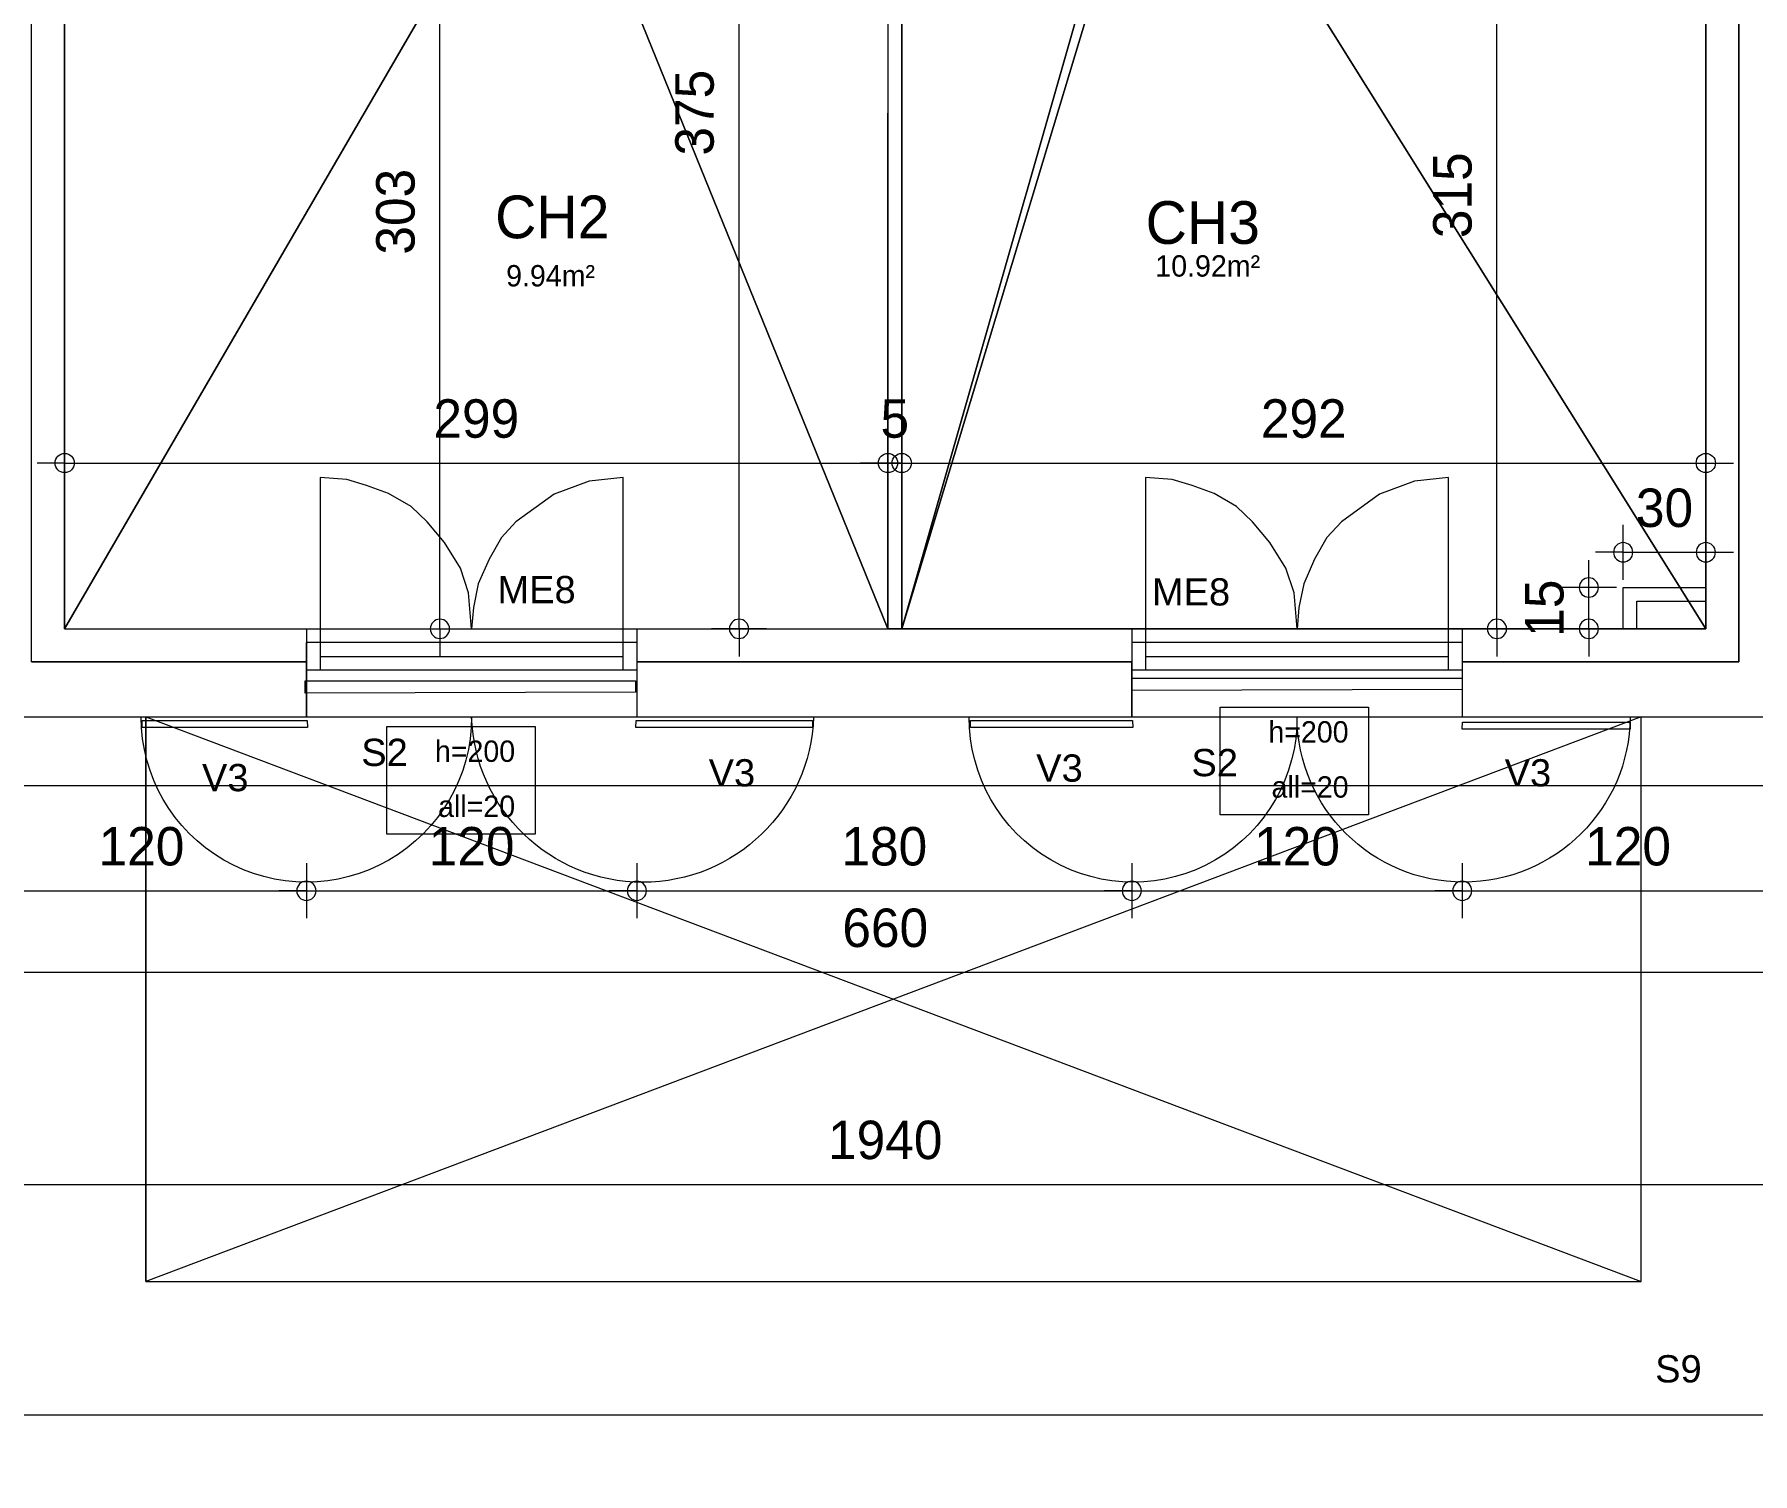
# Model space of a CAD drawing. Header units: metres. Extents: x 1.8 to 61.8, y -53.3 to -11.3.
# Drawn here: x 37.33 to 43.57, y -28.4 to -23.18 of the extents above; entities that cross this region are included whole.
import ezdxf
from ezdxf.enums import TextEntityAlignment as Align
from ezdxf.lldxf.tags import DXFTag

# ---------------------------------------------------------------- set-up
doc = ezdxf.new("R2010")
doc.units = ezdxf.units.M
doc.header["$MEASUREMENT"] = 0
for name, color, linetype in [('Calque commun', 7, 'Continuous'), ('Calque4', 7, 'Continuous'), ('Cotations', 7, 'Continuous'), ('Textes', 7, 'Continuous')]:
    doc.layers.add(name, color=color, linetype=linetype)
doc.styles.add('Arial14', font='arial.ttf', dxfattribs={"height": 0.098961})
doc.styles.add('Century Gothic12', font='GOTHIC.TTF', dxfattribs={"height": 0.077575})
doc.styles.add('Century Gothic18', font='GOTHIC.TTF', dxfattribs={"height": 0.139636})
doc.styles.add('Century Gothic21', font='GOTHIC.TTF', dxfattribs={"height": 0.155151})
tags = doc.linetypes.add('HIDDEN', pattern=[0.375, 0.25, -0.125]).pattern_tags.tags
tags[6:7] = [DXFTag(74, 4), DXFTag(75, 0), DXFTag(340, '0'), DXFTag(46, 1.0), DXFTag(50, 0.0), DXFTag(44, 0.0), DXFTag(45, 0.0)]
tags[4:5] = [DXFTag(74, 4), DXFTag(75, 0), DXFTag(340, '0'), DXFTag(46, 1.0), DXFTag(50, 0.0), DXFTag(44, 0.0), DXFTag(45, 0.0)]
tags = doc.linetypes.add('HIDDEN2', pattern=[0.1875, 0.125, -0.0625]).pattern_tags.tags
tags[6:7] = [DXFTag(74, 4), DXFTag(75, 0), DXFTag(340, '0'), DXFTag(46, 1.0), DXFTag(50, 0.0), DXFTag(44, 0.0), DXFTag(45, 0.0)]
tags[4:5] = [DXFTag(74, 4), DXFTag(75, 0), DXFTag(340, '0'), DXFTag(46, 1.0), DXFTag(50, 0.0), DXFTag(44, 0.0), DXFTag(45, 0.0)]

# ---------------------------------------------------------------- blocks, each defined once
blk = doc.blocks.new('DimLine52064')
at = {"layer": 'Calque commun', "color": 5, "linetype": 'Continuous', "lineweight": 9}
blk.add_line((37.1243, -26.5826), (43.7243, -26.5826), dxfattribs=at)
at = {"layer": 'Calque commun', "color": 5, "linetype": 'Continuous', "lineweight": 9, "style": 'Century Gothic18'}
blk.add_text('660', height=0.13964, dxfattribs=at).set_placement((40.4243, -26.5326), align=Align.BOTTOM_CENTER)
blk = doc.blocks.new('DimLine52080')
at = {"layer": 'Calque commun', "color": 5, "linetype": 'Continuous', "lineweight": 9}
blk.add_line((30.7243, -27.353), (50.1242, -27.353), dxfattribs=at)
at = {"layer": 'Calque commun', "color": 5, "linetype": 'Continuous', "lineweight": 9, "style": 'Century Gothic18'}
blk.add_text('1940', height=0.13964, dxfattribs=at).set_placement((40.4243, -27.303), align=Align.BOTTOM_CENTER)
blk = doc.blocks.new('Block53465')
at = {"layer": 'Calque commun', "color": 7, "linetype": 'Continuous', "lineweight": 18}
blk.add_line((43.7243, -25.6552), (43.7243, -17.9552), dxfattribs=at)
at = {"layer": 'Calque commun', "color": 7, "linetype": 'Continuous', "lineweight": 9}
for p, q in [((43.5243, -25.4552), (43.5243, -18.1552)), ((43.4042, -25.3352), (43.4042, -18.2752))]:
    blk.add_line(p, q, dxfattribs=at)
blk = doc.blocks.new('Block53955')
at = {"layer": 'Calque commun', "color": 7, "linetype": 'Continuous', "lineweight": 18}
blk.add_line((37.1243, -25.6552), (37.1243, -16.6552), dxfattribs=at)
at = {"layer": 'Calque commun', "color": 7, "linetype": 'Continuous', "lineweight": 9}
for p, q in [((37.3243, -25.4552), (37.3243, -16.8552)), ((37.4443, -25.3352), (37.4443, -16.9752))]:
    blk.add_line(p, q, dxfattribs=at)
blk = doc.blocks.new('Block53957')
at = {"layer": 'Calque commun', "color": 7, "linetype": 'Continuous', "lineweight": 18}
blk.add_line((43.7243, -16.6552), (43.7243, -25.6552), dxfattribs=at)
at = {"layer": 'Calque commun', "color": 7, "linetype": 'Continuous', "lineweight": 9}
for p, q in [((43.5243, -16.8552), (43.5243, -25.4552)), ((43.4042, -16.9752), (43.4042, -25.3352))]:
    blk.add_line(p, q, dxfattribs=at)
blk = doc.blocks.new('Block53958')
at = {"layer": 'Calque commun', "color": 7, "linetype": 'Continuous', "lineweight": 9}
for p, q in [((37.4443, -25.3352), (38.3221, -25.3352)), ((39.5221, -25.3352), (41.3196, -25.3352)), ((42.5196, -25.3352), (43.4042, -25.3352)), ((37.3243, -25.4552), (38.3221, -25.4552)), ((39.5221, -25.4552), (41.3196, -25.4552)), ((42.5196, -25.4552), (43.5243, -25.4552))]:
    blk.add_line(p, q, dxfattribs=at)
at = {"layer": 'Calque commun', "color": 7, "linetype": 'Continuous', "lineweight": 18}
for p, q in [((37.1243, -25.6552), (38.3221, -25.6552)), ((39.5221, -25.6552), (41.3196, -25.6552)), ((42.5196, -25.6552), (43.7243, -25.6552))]:
    blk.add_line(p, q, dxfattribs=at)
blk = doc.blocks.new('@PRES_1_$$_1-4')
at = {"layer": 'Calque commun', "color": 5, "linetype": 'Continuous', "lineweight": 9}
for p, q in [((0, 0.32), (1.2, 0.32)), ((1.2, 0.15), (0, 0.15)), ((0.05, 0.05), (0.05, 0.15)), ((1.15, 0.15), (1.15, 0.05)), ((0.05, 0.1), (1.15, 0.1)), ((1.2, 0.05), (0, 0.05)), ((0, 0), (1.2, 0))]:
    blk.add_line(p, q, dxfattribs=at)
blk = doc.blocks.new('@PRES_1_$$_1-5')
at = {"layer": 'Calque commun', "color": 7, "linetype": 'Continuous', "lineweight": 9}
blk.add_line((0, 0), (0, 0.32), dxfattribs=at)
blk = doc.blocks.new('@PRES_1_$$_1-6')
at = {"layer": 'Calque commun', "color": 7, "linetype": 'Continuous', "lineweight": 9}
blk.add_line((0, 0), (0, 0.32), dxfattribs=at)
blk = doc.blocks.new('INTER_2D_COMB2')
at = {"layer": 'Calque4', "color": 0, "linetype": 'ByBlock', "lineweight": -2}
for name in ['@PRES_1_$$_1-4', '@PRES_1_$$_1-5']:
    blk.add_blockref(name, (0, 0), dxfattribs=at)
at = {"layer": 'Calque4', "color": 0, "linetype": 'ByBlock', "lineweight": -2, "extrusion": (0, 0, -1), "xscale": -1, "yscale": -1, "zscale": -1, "rotation": -180}
blk.add_blockref('@PRES_1_$$_1-6', (-1.2, 0), dxfattribs=at)
blk = doc.blocks.new('PLACED_COMB2')
at = {"layer": 'Calque4', "color": 0, "linetype": 'ByBlock', "lineweight": -2}
blk.add_blockref('INTER_2D_COMB2', (0, 0), dxfattribs=at)
blk = doc.blocks.new('new209')
at = {"layer": 'Calque commun', "color": 5, "linetype": 'Continuous', "lineweight": 9}
blk.add_arc((0, 0), 0.5, 0, 359.99941, dxfattribs=at)
blk = doc.blocks.new('new210')
at = {"layer": 'Calque commun', "color": 5, "linetype": 'Continuous', "lineweight": 9}
blk.add_arc((0, 0), 0.5, 0, 359.99941, dxfattribs=at)
blk = doc.blocks.new('DimLine54644')
at = {"layer": 'Calque commun', "color": 5, "linetype": 'Continuous', "lineweight": 9}
for p, q in [((37.1243, -26.1865), (37.1243, -26.3865)), ((38.3221, -26.1865), (38.3221, -26.3865)), ((37.1243, -26.2865), (37.0243, -26.2865)), ((37.1243, -26.2865), (38.3221, -26.2865)), ((38.3221, -26.2865), (38.4221, -26.2865))]:
    blk.add_line(p, q, dxfattribs=at)
at = {"layer": 'Calque commun', "color": 5, "linetype": 'Continuous', "lineweight": 9, "xscale": 0.07000000029802322, "yscale": 0.07000000029802322, "zscale": 0.07000000029802322}
for name, p in [('new209', (37.1243, -26.2865)), ('new210', (38.3221, -26.2865))]:
    blk.add_blockref(name, p, dxfattribs=at)
at = {"layer": 'Calque commun', "color": 5, "linetype": 'Continuous', "lineweight": 9, "style": 'Century Gothic18'}
blk.add_text('120', height=0.13964, dxfattribs=at).set_placement((37.7232, -26.2365), align=Align.BOTTOM_CENTER)
blk = doc.blocks.new('new211')
at = {"layer": 'Calque commun', "color": 5, "linetype": 'Continuous', "lineweight": 9}
blk.add_arc((0, 0), 0.5, 0, 359.99941, dxfattribs=at)
blk = doc.blocks.new('new212')
at = {"layer": 'Calque commun', "color": 5, "linetype": 'Continuous', "lineweight": 9}
blk.add_arc((0, 0), 0.5, 0, 359.99941, dxfattribs=at)
blk = doc.blocks.new('DimLine54652')
at = {"layer": 'Calque commun', "color": 5, "linetype": 'Continuous', "lineweight": 9}
for p, q in [((38.3221, -26.1865), (38.3221, -26.3865)), ((39.5221, -26.1865), (39.5221, -26.3865)), ((38.3221, -26.2865), (38.2221, -26.2865)), ((38.3221, -26.2865), (39.5221, -26.2865)), ((39.5221, -26.2865), (39.6221, -26.2865))]:
    blk.add_line(p, q, dxfattribs=at)
at = {"layer": 'Calque commun', "color": 5, "linetype": 'Continuous', "lineweight": 9, "xscale": 0.07000000029802322, "yscale": 0.07000000029802322, "zscale": 0.07000000029802322}
for name, p in [('new211', (38.3221, -26.2865)), ('new212', (39.5221, -26.2865))]:
    blk.add_blockref(name, p, dxfattribs=at)
at = {"layer": 'Calque commun', "color": 5, "linetype": 'Continuous', "lineweight": 9, "style": 'Century Gothic18'}
blk.add_text('120', height=0.13964, dxfattribs=at).set_placement((38.9221, -26.2365), align=Align.BOTTOM_CENTER)
blk = doc.blocks.new('new213')
at = {"layer": 'Calque commun', "color": 5, "linetype": 'Continuous', "lineweight": 9}
blk.add_arc((0, 0), 0.5, 0, 359.99941, dxfattribs=at)
blk = doc.blocks.new('new214')
at = {"layer": 'Calque commun', "color": 5, "linetype": 'Continuous', "lineweight": 9}
blk.add_arc((0, 0), 0.5, 0, 359.99941, dxfattribs=at)
blk = doc.blocks.new('DimLine54660')
at = {"layer": 'Calque commun', "color": 5, "linetype": 'Continuous', "lineweight": 9}
for p, q in [((39.5221, -26.1865), (39.5221, -26.3865)), ((41.3196, -26.1865), (41.3196, -26.3865)), ((39.5221, -26.2865), (39.4221, -26.2865)), ((39.5221, -26.2865), (41.3196, -26.2865)), ((41.3196, -26.2865), (41.4196, -26.2865))]:
    blk.add_line(p, q, dxfattribs=at)
at = {"layer": 'Calque commun', "color": 5, "linetype": 'Continuous', "lineweight": 9, "xscale": 0.07000000029802322, "yscale": 0.07000000029802322, "zscale": 0.07000000029802322}
for name, p in [('new213', (39.5221, -26.2865)), ('new214', (41.3196, -26.2865))]:
    blk.add_blockref(name, p, dxfattribs=at)
at = {"layer": 'Calque commun', "color": 5, "linetype": 'Continuous', "lineweight": 9, "style": 'Century Gothic18'}
blk.add_text('180', height=0.13964, dxfattribs=at).set_placement((40.4209, -26.2365), align=Align.BOTTOM_CENTER)
blk = doc.blocks.new('new215')
at = {"layer": 'Calque commun', "color": 5, "linetype": 'Continuous', "lineweight": 9}
blk.add_arc((0, 0), 0.5, 0, 359.99941, dxfattribs=at)
blk = doc.blocks.new('new216')
at = {"layer": 'Calque commun', "color": 5, "linetype": 'Continuous', "lineweight": 9}
blk.add_arc((0, 0), 0.5, 0, 359.99941, dxfattribs=at)
blk = doc.blocks.new('DimLine54668')
at = {"layer": 'Calque commun', "color": 5, "linetype": 'Continuous', "lineweight": 9}
for p, q in [((41.3196, -26.1865), (41.3196, -26.3865)), ((42.5196, -26.1865), (42.5196, -26.3865)), ((41.3196, -26.2865), (41.2196, -26.2865)), ((41.3196, -26.2865), (42.5196, -26.2865)), ((42.5196, -26.2865), (42.6196, -26.2865))]:
    blk.add_line(p, q, dxfattribs=at)
at = {"layer": 'Calque commun', "color": 5, "linetype": 'Continuous', "lineweight": 9, "xscale": 0.07000000029802322, "yscale": 0.07000000029802322, "zscale": 0.07000000029802322}
for name, p in [('new215', (41.3196, -26.2865)), ('new216', (42.5196, -26.2865))]:
    blk.add_blockref(name, p, dxfattribs=at)
at = {"layer": 'Calque commun', "color": 5, "linetype": 'Continuous', "lineweight": 9, "style": 'Century Gothic18'}
blk.add_text('120', height=0.13964, dxfattribs=at).set_placement((41.9196, -26.2365), align=Align.BOTTOM_CENTER)
blk = doc.blocks.new('new217')
at = {"layer": 'Calque commun', "color": 5, "linetype": 'Continuous', "lineweight": 9}
blk.add_arc((0, 0), 0.5, 0, 359.99941, dxfattribs=at)
blk = doc.blocks.new('new218')
at = {"layer": 'Calque commun', "color": 5, "linetype": 'Continuous', "lineweight": 9}
blk.add_arc((0, 0), 0.5, 0, 359.99941, dxfattribs=at)
blk = doc.blocks.new('DimLine54676')
at = {"layer": 'Calque commun', "color": 5, "linetype": 'Continuous', "lineweight": 9}
for p, q in [((42.5196, -26.1865), (42.5196, -26.3865)), ((43.7243, -26.1865), (43.7243, -26.3865)), ((42.5196, -26.2865), (42.4196, -26.2865)), ((42.5196, -26.2865), (43.7243, -26.2865)), ((43.7243, -26.2865), (43.8242, -26.2865))]:
    blk.add_line(p, q, dxfattribs=at)
at = {"layer": 'Calque commun', "color": 5, "linetype": 'Continuous', "lineweight": 9, "xscale": 0.07000000029802322, "yscale": 0.07000000029802322, "zscale": 0.07000000029802322}
for name, p in [('new217', (42.5196, -26.2865)), ('new218', (43.7243, -26.2865))]:
    blk.add_blockref(name, p, dxfattribs=at)
at = {"layer": 'Calque commun', "color": 5, "linetype": 'Continuous', "lineweight": 9, "style": 'Century Gothic18'}
blk.add_text('120', height=0.13964, dxfattribs=at).set_placement((43.1219, -26.2365), align=Align.BOTTOM_CENTER)
blk = doc.blocks.new('xmodule1pcentniv1')
at = {"layer": 'Calque commun', "color": 5, "linetype": 'Continuous', "lineweight": 9}
blk.add_arc((0, 0), 0.5, 0, 359.99941, dxfattribs=at)
blk = doc.blocks.new('xmodule1pcentniv1-2')
at = {"layer": 'Calque commun', "color": 5, "linetype": 'Continuous', "lineweight": 9}
blk.add_arc((0, 0), 0.5, 0, 359.99941, dxfattribs=at)
blk = doc.blocks.new('DimLine54891')
at = {"layer": 'Calque commun', "color": 5, "linetype": 'Continuous', "lineweight": 9}
for p, q in [((40.4637, -25.6844), (40.4637, -25.4844)), ((43.3837, -25.6844), (43.3837, -25.4844)), ((40.4637, -25.5844), (40.3637, -25.5844)), ((40.4637, -25.5844), (43.3837, -25.5844)), ((43.3837, -25.5844), (43.4837, -25.5844))]:
    blk.add_line(p, q, dxfattribs=at)
at = {"layer": 'Calque commun', "color": 5, "linetype": 'Continuous', "lineweight": 9, "extrusion": (0, 0, -1), "xscale": 0.07000000029802322, "yscale": 0.07000000029802322, "zscale": 0.07000000029802322}
for name, p in [('xmodule1pcentniv1', (-40.4637, -25.5844)), ('xmodule1pcentniv1-2', (-43.3837, -25.5844))]:
    blk.add_blockref(name, p, dxfattribs=at)
at = {"layer": 'Calque commun', "color": 5, "linetype": 'Continuous', "lineweight": 9, "style": 'Century Gothic18'}
blk.add_text('292', height=0.13964, dxfattribs=at).set_placement((41.9237, -25.5344), align=Align.BOTTOM_CENTER)
blk = doc.blocks.new('xmodule1pcentniv1-3')
at = {"layer": 'Calque commun', "color": 5, "linetype": 'Continuous', "lineweight": 9}
blk.add_arc((0, 0), 0.5, 0, 359.99941, dxfattribs=at)
blk = doc.blocks.new('xmodule1pcentniv1-4')
at = {"layer": 'Calque commun', "color": 5, "linetype": 'Continuous', "lineweight": 9}
blk.add_arc((0, 0), 0.5, 0, 359.99941, dxfattribs=at)
blk = doc.blocks.new('DimLine54899')
at = {"layer": 'Calque commun', "color": 5, "linetype": 'Continuous', "lineweight": 9}
for p, q in [((40.4137, -25.6844), (40.4137, -25.4844)), ((40.4637, -25.6844), (40.4637, -25.4844)), ((40.4137, -25.5844), (40.3137, -25.5844)), ((40.4137, -25.5844), (40.4637, -25.5844)), ((40.4637, -25.5844), (40.5637, -25.5844))]:
    blk.add_line(p, q, dxfattribs=at)
at = {"layer": 'Calque commun', "color": 5, "linetype": 'Continuous', "lineweight": 9, "extrusion": (0, 0, -1), "xscale": 0.07000000029802322, "yscale": 0.07000000029802322, "zscale": 0.07000000029802322}
for name, p in [('xmodule1pcentniv1-3', (-40.4137, -25.5844)), ('xmodule1pcentniv1-4', (-40.4637, -25.5844))]:
    blk.add_blockref(name, p, dxfattribs=at)
at = {"layer": 'Calque commun', "color": 5, "linetype": 'Continuous', "lineweight": 9, "style": 'Century Gothic18'}
blk.add_text('5', height=0.1396, dxfattribs=at).set_placement((40.4387, -25.5344), align=Align.BOTTOM_CENTER)
blk = doc.blocks.new('xmodule1pcentniv1-5')
at = {"layer": 'Calque commun', "color": 5, "linetype": 'Continuous', "lineweight": 9}
blk.add_arc((0, 0), 0.5, 0, 359.99941, dxfattribs=at)
blk = doc.blocks.new('xmodule1pcentniv1-6')
at = {"layer": 'Calque commun', "color": 5, "linetype": 'Continuous', "lineweight": 9}
blk.add_arc((0, 0), 0.5, 0, 359.99941, dxfattribs=at)
blk = doc.blocks.new('DimLine54907')
at = {"layer": 'Calque commun', "color": 5, "linetype": 'Continuous', "lineweight": 9}
for p, q in [((37.4237, -25.6844), (37.4237, -25.4844)), ((40.4137, -25.6844), (40.4137, -25.4844)), ((37.4237, -25.5844), (37.3237, -25.5844)), ((37.4237, -25.5844), (40.4137, -25.5844)), ((40.4137, -25.5844), (40.5137, -25.5844))]:
    blk.add_line(p, q, dxfattribs=at)
at = {"layer": 'Calque commun', "color": 5, "linetype": 'Continuous', "lineweight": 9, "extrusion": (0, 0, -1), "xscale": 0.07000000029802322, "yscale": 0.07000000029802322, "zscale": 0.07000000029802322}
for name, p in [('xmodule1pcentniv1-5', (-37.4238, -25.5844)), ('xmodule1pcentniv1-6', (-40.4137, -25.5844))]:
    blk.add_blockref(name, p, dxfattribs=at)
at = {"layer": 'Calque commun', "color": 5, "linetype": 'Continuous', "lineweight": 9, "style": 'Century Gothic18'}
blk.add_text('299', height=0.13964, dxfattribs=at).set_placement((38.9187, -25.5344), align=Align.BOTTOM_CENTER)
blk = doc.blocks.new('xmodule1pcentniv1-7')
at = {"layer": 'Calque commun', "color": 5, "linetype": 'Continuous', "lineweight": 9}
blk.add_arc((0, 0), 0.5, 0, 359.99941, dxfattribs=at)
blk = doc.blocks.new('xmodule1pcentniv1-8')
at = {"layer": 'Calque commun', "color": 5, "linetype": 'Continuous', "lineweight": 9}
blk.add_arc((0, 0), 0.5, 0, 359.99941, dxfattribs=at)
blk = doc.blocks.new('DimLine54915')
at = {"layer": 'Calque commun', "color": 5, "linetype": 'Continuous', "lineweight": 9}
for p, q in [((42.6251, -23.0373), (42.6251, -22.9373)), ((42.5251, -23.0373), (42.7251, -23.0373)), ((42.6251, -26.1866), (42.6251, -23.0373)), ((42.5251, -26.1866), (42.7251, -26.1866)), ((42.6251, -26.1866), (42.6251, -26.2866))]:
    blk.add_line(p, q, dxfattribs=at)
at = {"layer": 'Calque commun', "color": 5, "linetype": 'Continuous', "lineweight": 9, "xscale": 0.07000000029802322, "yscale": 0.07000000029802322, "zscale": 0.07000000029802322, "rotation": 90}
for name, p in [('xmodule1pcentniv1-8', (42.6251, -23.0373)), ('xmodule1pcentniv1-7', (42.6251, -26.1866))]:
    blk.add_blockref(name, p, dxfattribs=at)
at = {"layer": 'Calque commun', "color": 5, "linetype": 'Continuous', "lineweight": 9, "style": 'Century Gothic18'}
blk.add_text('315', height=0.13964, rotation=90, dxfattribs=at).set_placement((42.5751, -24.6119), align=Align.BOTTOM_CENTER)
blk = doc.blocks.new('xmodule1pcentniv1-27')
at = {"layer": 'Calque commun', "color": 5, "linetype": 'Continuous', "lineweight": 9}
blk.add_arc((0, 0), 0.5, 0, 359.99941, dxfattribs=at)
blk = doc.blocks.new('xmodule1pcentniv1-28')
at = {"layer": 'Calque commun', "color": 5, "linetype": 'Continuous', "lineweight": 9}
blk.add_arc((0, 0), 0.5, 0, 359.99941, dxfattribs=at)
blk = doc.blocks.new('DimLine55011')
at = {"layer": 'Calque commun', "color": 5, "linetype": 'Continuous', "lineweight": 9}
for p, q in [((39.8728, -22.4373), (39.8728, -22.3373)), ((39.9728, -22.4373), (39.7728, -22.4373)), ((39.8728, -26.1866), (39.8728, -22.4373)), ((39.9728, -26.1866), (39.7728, -26.1866)), ((39.8728, -26.1866), (39.8728, -26.2866))]:
    blk.add_line(p, q, dxfattribs=at)
at = {"layer": 'Calque commun', "color": 5, "linetype": 'Continuous', "lineweight": 9, "xscale": 0.07000000029802322, "yscale": 0.07000000029802322, "zscale": 0.07000000029802322, "rotation": 90}
for name, p in [('xmodule1pcentniv1-28', (39.8728, -22.4373)), ('xmodule1pcentniv1-27', (39.8728, -26.1866))]:
    blk.add_blockref(name, p, dxfattribs=at)
at = {"layer": 'Calque commun', "color": 5, "linetype": 'Continuous', "lineweight": 9, "style": 'Century Gothic18'}
blk.add_text('375', height=0.13964, rotation=90, dxfattribs=at).set_placement((39.8228, -24.312), align=Align.BOTTOM_CENTER)
blk = doc.blocks.new('xmodule1pcentniv1-37')
at = {"layer": 'Calque commun', "color": 5, "linetype": 'Continuous', "lineweight": 9}
blk.add_arc((0, 0), 0.5, 0, 359.99941, dxfattribs=at)
blk = doc.blocks.new('xmodule1pcentniv1-38')
at = {"layer": 'Calque commun', "color": 5, "linetype": 'Continuous', "lineweight": 9}
blk.add_arc((0, 0), 0.5, 0, 359.99941, dxfattribs=at)
blk = doc.blocks.new('DimLine55051')
at = {"layer": 'Calque commun', "color": 5, "linetype": 'Continuous', "lineweight": 9}
for p, q in [((38.7866, -23.1568), (38.7866, -23.0568)), ((38.8866, -23.1568), (38.6866, -23.1568)), ((38.7866, -26.1866), (38.7866, -23.1568)), ((38.6866, -26.1866), (38.8866, -26.1866)), ((38.7866, -26.1866), (38.7866, -26.2866))]:
    blk.add_line(p, q, dxfattribs=at)
at = {"layer": 'Calque commun', "color": 5, "linetype": 'Continuous', "lineweight": 9, "xscale": 0.07000000029802322, "yscale": 0.07000000029802322, "zscale": 0.07000000029802322, "rotation": 90}
for name, p in [('xmodule1pcentniv1-38', (38.7866, -23.1568)), ('xmodule1pcentniv1-37', (38.7866, -26.1866))]:
    blk.add_blockref(name, p, dxfattribs=at)
at = {"layer": 'Calque commun', "color": 5, "linetype": 'Continuous', "lineweight": 9, "style": 'Century Gothic18'}
blk.add_text('303', height=0.13964, rotation=90, dxfattribs=at).set_placement((38.7366, -24.6717), align=Align.BOTTOM_CENTER)
blk = doc.blocks.new('xmodule1pcentniv1-109')
at = {"layer": 'Calque commun', "color": 5, "linetype": 'Continuous', "lineweight": 9}
blk.add_arc((0, 0), 0.5, 0, 359.99941, dxfattribs=at)
blk = doc.blocks.new('xmodule1pcentniv1-110')
at = {"layer": 'Calque commun', "color": 5, "linetype": 'Continuous', "lineweight": 9}
blk.add_arc((0, 0), 0.5, 0, 359.99941, dxfattribs=at)
blk = doc.blocks.new('DimLine60972')
at = {"layer": 'Calque commun', "color": 5, "linetype": 'Continuous', "lineweight": 9}
for p, q in [((42.9588, -26.0366), (42.9588, -25.9366)), ((43.0588, -26.0366), (42.8588, -26.0366)), ((42.9588, -26.1866), (42.9588, -26.0366)), ((43.0588, -26.1866), (42.8588, -26.1866)), ((42.9588, -26.1866), (42.9588, -26.2866))]:
    blk.add_line(p, q, dxfattribs=at)
at = {"layer": 'Calque commun', "color": 5, "linetype": 'Continuous', "lineweight": 9, "xscale": 0.07000000029802322, "yscale": 0.07000000029802322, "zscale": 0.07000000029802322, "rotation": 90}
for name, p in [('xmodule1pcentniv1-110', (42.9588, -26.0366)), ('xmodule1pcentniv1-109', (42.9588, -26.1866))]:
    blk.add_blockref(name, p, dxfattribs=at)
at = {"layer": 'Calque commun', "color": 5, "linetype": 'Continuous', "lineweight": 9, "style": 'Century Gothic18'}
blk.add_text('15', height=0.13964, rotation=90, dxfattribs=at).set_placement((42.9088, -26.1116), align=Align.BOTTOM_CENTER)
blk = doc.blocks.new('xmodule1pcentniv1-111')
at = {"layer": 'Calque commun', "color": 5, "linetype": 'Continuous', "lineweight": 9}
blk.add_arc((0, 0), 0.5, 0, 359.99941, dxfattribs=at)
blk = doc.blocks.new('xmodule1pcentniv1-112')
at = {"layer": 'Calque commun', "color": 5, "linetype": 'Continuous', "lineweight": 9}
blk.add_arc((0, 0), 0.5, 0, 359.99941, dxfattribs=at)
blk = doc.blocks.new('DimLine60980')
at = {"layer": 'Calque commun', "color": 5, "linetype": 'Continuous', "lineweight": 9}
for p, q in [((43.0837, -26.0086), (43.0837, -25.8086)), ((43.3837, -26.0086), (43.3837, -25.8086)), ((43.0837, -25.9086), (42.9837, -25.9086)), ((43.0837, -25.9086), (43.3837, -25.9086)), ((43.3837, -25.9086), (43.4837, -25.9086))]:
    blk.add_line(p, q, dxfattribs=at)
at = {"layer": 'Calque commun', "color": 5, "linetype": 'Continuous', "lineweight": 9, "xscale": 0.07000000029802322, "yscale": 0.07000000029802322, "zscale": 0.07000000029802322}
for name, p in [('xmodule1pcentniv1-111', (43.0837, -25.9086)), ('xmodule1pcentniv1-112', (43.3837, -25.9086))]:
    blk.add_blockref(name, p, dxfattribs=at)
at = {"layer": 'Calque commun', "color": 5, "linetype": 'Continuous', "lineweight": 9, "style": 'Century Gothic18'}
blk.add_text('30', height=0.13964, dxfattribs=at).set_placement((43.2337, -25.8586), align=Align.BOTTOM_CENTER)
blk = doc.blocks.new('xmodule1pcentniv1-117')
at = {"layer": 'Calque commun', "color": 15, "linetype": 'Continuous', "lineweight": 18}
for p, q in [((40.4138, -22.4373), (40.4137, -26.1866)), ((40.4638, -22.4373), (40.4637, -26.1866)), ((43.0837, -26.1866), (43.0837, -26.0366)), ((43.0837, -26.0366), (43.3837, -26.0366)), ((43.3837, -26.0866), (43.3837, -26.0366)), ((43.1337, -26.1866), (43.1337, -26.0866)), ((43.1337, -26.0866), (43.3837, -26.0866)), ((40.4637, -26.1866), (40.4137, -26.1866)), ((43.1337, -26.1866), (43.0837, -26.1866))]:
    blk.add_line(p, q, dxfattribs=at)
at = {"layer": 'Calque commun', "color": 5, "linetype": 'Continuous', "lineweight": 9}
for name in ['DimLine55011', 'DimLine54915', 'DimLine55051', 'DimLine54907', 'DimLine54899', 'DimLine54891', 'DimLine60980', 'DimLine60972']:
    blk.add_blockref(name, (0, 0), dxfattribs=at)
at = {"layer": 'Textes', "color": 5, "linetype": 'ByBlock', "lineweight": -2, "style": 'Century Gothic21'}
for s, p in [('CH2', (38.987, -24.613)), ('CH3', (41.3494, -24.6334))]:
    blk.add_text(s, height=0.15515, dxfattribs=at).set_placement(p, align=Align.TOP_LEFT)
at = {"layer": 'Textes', "color": 9, "linetype": 'ByBlock', "lineweight": -2, "style": 'Century Gothic12'}
for s, p in [('10.92m²', (41.3845, -24.9307)), ('9.94m²', (39.027, -24.9663))]:
    blk.add_text(s, height=0.07758, dxfattribs=at).set_placement(p, align=Align.BOTTOM_LEFT)
at = {"layer": 'Calque commun', "color": 9, "linetype": 'Continuous', "lineweight": 9}
mesh = blk.add_polyface(dxfattribs=at)
corners = [(39.1838, -23.1568), (40.4137, -26.1866), (40.4138, -22.4373), (37.4237, -26.1866), (39.1838, -22.4373), (37.4238, -23.1568)]
mesh.append_faces([[corners[k] for k in face] for face in [(0, 2, 4)]], dxfattribs={"vtx0": -1, "color": 9})
mesh.append_faces([[corners[k] for k in face] for face in [(0, 1, 2), (0, 3, 1)]], dxfattribs={"vtx0": -1, "vtx2": -1, "color": 9})
mesh.append_faces([[corners[k] for k in face] for face in [(0, 5, 3)]], dxfattribs={"vtx2": -1, "color": 9})
mesh = blk.add_polyface(dxfattribs=at)
corners = [(40.4638, -22.4373), (41.3638, -22.4373), (41.3637, -23.0373), (40.4637, -26.1866), (41.4138, -23.0373), (43.3837, -26.1866), (43.3837, -23.0373), (41.4138, -22.4373), (43.3837, -22.4373)]
mesh.append_faces([[corners[k] for k in face] for face in [(3, 4, 5), (0, 2, 3)]], dxfattribs={"vtx0": -1, "vtx1": -1, "color": 9})
mesh.append_faces([[corners[k] for k in face] for face in [(4, 6, 5)]], dxfattribs={"vtx0": -1, "vtx2": -1, "color": 9})
mesh.append_faces([[corners[k] for k in face] for face in [(2, 4, 3), (8, 6, 4)]], dxfattribs={"vtx1": -1, "vtx2": -1, "color": 9})
mesh.append_faces([[corners[k] for k in face] for face in [(0, 1, 2), (4, 7, 8)]], dxfattribs={"vtx2": -1, "color": 9})

msp = doc.modelspace()

# ---------------------------------------------------------------- linework, layer by layer
at = {"layer": 'Calque commun', "color": 12, "linetype": 'Continuous', "lineweight": 18}
for p, q in [((38.3221, -25.6552), (38.3221, -25.3852)), ((38.3221, -25.3852), (38.3221, -25.4552)), ((38.3221, -25.4552), (37.3243, -25.4552))]:
    msp.add_line(p, q, dxfattribs=at)
for points in [[(43.5243, -20.7058, 0), (43.5243, -20.7058, 0), (43.5243, -25.4552, 0), (42.5196, -25.4552, 0), (42.5196, -25.6552, 0)], [(41.3196, -25.6552, 0), (41.3196, -25.4552, 0), (39.5221, -25.4552, 0), (39.5221, -25.6552, 0)]]:
    msp.add_polyline3d(points, dxfattribs=at)
at = {"layer": 'Calque commun', "color": 7, "linetype": 'Continuous', "lineweight": 9}
for points in [[(39.4721, -25.4352, 0), (39.4721, -24.7852, 0), (39.3486, -24.7993, 0), (39.2215, -24.846, 0), (39.0832, -24.9463, 0), (39.0304, -25.004, 0), (38.9855, -25.082, 0), (38.9465, -25.1717, 0), (38.929, -25.2575, 0), (38.9221, -25.3352, 0), (38.9114, -25.2049, 0), (38.8821, -25.1152, 0), (38.8236, -25.0215, 0), (38.761, -24.9463, 0), (38.7027, -24.8909, 0), (38.6208, -24.8441, 0), (38.5409, -24.8148, 0), (38.4687, -24.7934, 0), (38.3721, -24.7852, 0), (38.3721, -25.4352, 0)], [(42.4696, -25.4352, 0), (42.4696, -24.7852, 0), (42.3461, -24.7993, 0), (42.219, -24.846, 0), (42.0807, -24.9463, 0), (42.0279, -25.004, 0), (41.983, -25.082, 0), (41.944, -25.1717, 0), (41.9264, -25.2575, 0), (41.9196, -25.3352, 0), (41.9089, -25.2049, 0), (41.8796, -25.1152, 0), (41.8211, -25.0215, 0), (41.7585, -24.9463, 0), (41.7002, -24.8909, 0), (41.6183, -24.8441, 0), (41.5384, -24.8148, 0), (41.4662, -24.7934, 0), (41.3696, -24.7852, 0), (41.3696, -25.4352, 0)]]:
    msp.add_polyline3d(points, dxfattribs=at)
at = {"layer": 'Calque commun', "color": 7, "linetype": 'Continuous', "lineweight": 9, "extrusion": (1.22461e-16, 0, -1)}
msp.add_arc((-38.3221, -25.6552), 0.6, 180, 0.00001, dxfattribs=at)
at = {"layer": 'Calque commun', "color": 7, "linetype": 'Continuous', "lineweight": 9, "extrusion": (1.18307e-16, 4.15411e-18, -1)}
msp.add_arc((-39.5432, -25.6342), 0.6214, 181.94289, 358.05711, dxfattribs=at)
at = {"layer": 'Calque commun', "color": 7, "linetype": 'Continuous', "lineweight": 9, "extrusion": (1.2349e-16, 1.029e-18, -1)}
msp.add_arc((-41.3246, -25.6602), 0.595, 179.51857, 0.48143, dxfattribs=at)
at = {"layer": 'Calque commun', "color": 7, "linetype": 'Continuous', "lineweight": 9, "extrusion": (1.21449e-16, 1.012e-18, -1)}
msp.add_arc((-42.5246, -25.6502), 0.605, 180.47351, 359.52648, dxfattribs=at)
at = {"layer": 'Cotations', "color": 7, "linetype": 'Continuous', "lineweight": 9}
msp.add_line((1.7636, -28.1894), (61.7636, -28.1894), dxfattribs=at)
at = {"layer": 'Cotations', "color": 12, "linetype": 'HIDDEN', "lineweight": 9, "flags": 128}
msp.add_lwpolyline([(37.7393, -25.6552), (37.7393, -27.7052), (43.1693, -27.7052), (43.1693, -25.6552), (37.7393, -27.7052), (37.7393, -25.6552), (43.1693, -27.7052)], dxfattribs=at)

# ---------------------------------------------------------------- block references
at = {"layer": 'Calque commun', "color": 0, "linetype": 'ByBlock', "lineweight": -2}
for name, p in [('Block53955', (0, 0)), ('Block53957', (0, 0)), ('xmodule1pcentniv1-117', (0.0205, 0.8514)), ('Block53465', (0, 0)), ('Block53958', (0, 0))]:
    msp.add_blockref(name, p, dxfattribs=at)
at = {"layer": 'Calque commun', "color": 0, "linetype": 'ByBlock', "lineweight": -2, "extrusion": (0, 0, -1), "xscale": -1, "yscale": -1, "zscale": -1}
for p in [(-38.3221, -25.3352), (-41.3196, -25.3352)]:
    msp.add_blockref('PLACED_COMB2', p, dxfattribs=at)
at = {"layer": 'Calque commun', "color": 5, "linetype": 'Continuous', "lineweight": 9}
for name in ['DimLine54644', 'DimLine54652', 'DimLine54660', 'DimLine54668', 'DimLine54676', 'DimLine52064', 'DimLine52080']:
    msp.add_blockref(name, (0, 0), dxfattribs=at)

# ---------------------------------------------------------------- texts
at = {"layer": 'Calque commun', "color": 5, "linetype": 'ByBlock', "lineweight": -2, "char_height": 0.07758, "attachment_point": 3, "line_spacing_factor": 1.546883, "style": 'Century Gothic12'}
for insert in [(42.1069, -25.6706), (39.0802, -25.7408)]:
    msp.add_mtext('h=200\\Pall=20', dxfattribs=dict(at, insert=insert))
at = {"layer": 'Textes', "color": 5, "linetype": 'ByBlock', "lineweight": -2, "style": 'Arial14'}
for s, p in [('ME8', (39.3001, -25.2717)), ('ME8', (41.6769, -25.2801)), ('S2', (38.6905, -25.8629)), ('S2', (41.7053, -25.9001)), ('V3', (38.1119, -25.9546)), ('V3', (39.952, -25.9373)), ('V3', (41.1415, -25.9199)), ('V3', (42.8427, -25.9373))]:
    msp.add_text(s, height=0.09896, dxfattribs=at).set_placement(p, align=Align.BOTTOM_RIGHT)
msp.add_text('S9', height=0.09896, dxfattribs=at).set_placement((43.2203, -28.1018), align=Align.BOTTOM_LEFT)

# ---------------------------------------------------------------- meshes
at = {"layer": 'Calque commun', "color": 7, "linetype": 'Continuous', "lineweight": 9}
mesh = msp.add_polyface(dxfattribs=at)
corners = [(61.7636, -11.3086), (1.7636, -11.3086), (1.7636, -53.3086), (61.7636, -53.3086)]
mesh.append_faces([[corners[k] for k in face] for face in [(0, 1, 2, 3)]], dxfattribs={"color": 7})
mesh = msp.add_polyface(dxfattribs=at)
corners = [(41.3196, -25.5143), (42.5196, -25.5143), (42.5196, -25.5552), (41.3196, -25.5589)]
mesh.append_faces([[corners[k] for k in face] for face in [(0, 1, 2, 3)]], dxfattribs={"color": 7})
mesh = msp.add_polyface(dxfattribs=at)
corners = [(38.3176, -25.5241), (39.5177, -25.5241), (39.5177, -25.565), (38.3176, -25.5686)]
mesh.append_faces([[corners[k] for k in face] for face in [(0, 1, 2, 3)]], dxfattribs={"color": 7})
at = {"layer": 'Calque commun', "color": 11, "linetype": 'Continuous', "lineweight": 18}
mesh = msp.add_polyface(dxfattribs=at)
corners = [(41.6411, -25.6198), (42.1795, -25.6198), (42.1795, -26.0105), (41.6411, -26.0105)]
mesh.append_faces([[corners[k] for k in face] for face in [(0, 1, 2, 3)]], dxfattribs={"color": 11})
at = {"layer": 'Calque commun', "color": 16, "linetype": 'HIDDEN2', "lineweight": 9}
mesh = msp.add_polyface(dxfattribs=at)
corners = [(43.7243, -25.6552), (43.7243, -25.9052), (37.1243, -25.9052), (37.1243, -25.6552)]
mesh.append_faces([[corners[k] for k in face] for face in [(0, 1, 2, 3)]], dxfattribs={"color": 16})
at = {"layer": 'Calque commun', "color": 7, "linetype": 'Continuous', "lineweight": 9}
mesh = msp.add_polyface(dxfattribs=at)
corners = [(37.7262, -25.6676), (38.3245, -25.6676), (38.3259, -25.6937), (37.7262, -25.6937)]
mesh.append_faces([[corners[k] for k in face] for face in [(0, 1, 2, 3)]], dxfattribs={"color": 7})
at = {"layer": 'Calque commun', "color": 11, "linetype": 'Continuous', "lineweight": 18}
mesh = msp.add_polyface(dxfattribs=at)
corners = [(38.6144, -25.6899), (39.1527, -25.6899), (39.1527, -26.0807), (38.6144, -26.0807)]
mesh.append_faces([[corners[k] for k in face] for face in [(0, 1, 2, 3)]], dxfattribs={"color": 11})
at = {"layer": 'Calque commun', "color": 7, "linetype": 'Continuous', "lineweight": 9}
mesh = msp.add_polyface(dxfattribs=at)
corners = [(40.1601, -25.6676), (40.1601, -25.6937), (39.5183, -25.6937), (39.5197, -25.6676)]
mesh.append_faces([[corners[k] for k in face] for face in [(0, 1, 2, 3)]], dxfattribs={"color": 7})
mesh = msp.add_polyface(dxfattribs=at)
corners = [(40.7337, -25.6676), (41.322, -25.6676), (41.3234, -25.6937), (40.7337, -25.6937)]
mesh.append_faces([[corners[k] for k in face] for face in [(0, 1, 2, 3)]], dxfattribs={"color": 7})
mesh = msp.add_polyface(dxfattribs=at)
corners = [(43.1293, -25.6739), (43.1293, -25.7), (42.5197, -25.7), (42.5211, -25.6739)]
mesh.append_faces([[corners[k] for k in face] for face in [(0, 1, 2, 3)]], dxfattribs={"color": 7})

doc.saveas('drawing.dxf')
